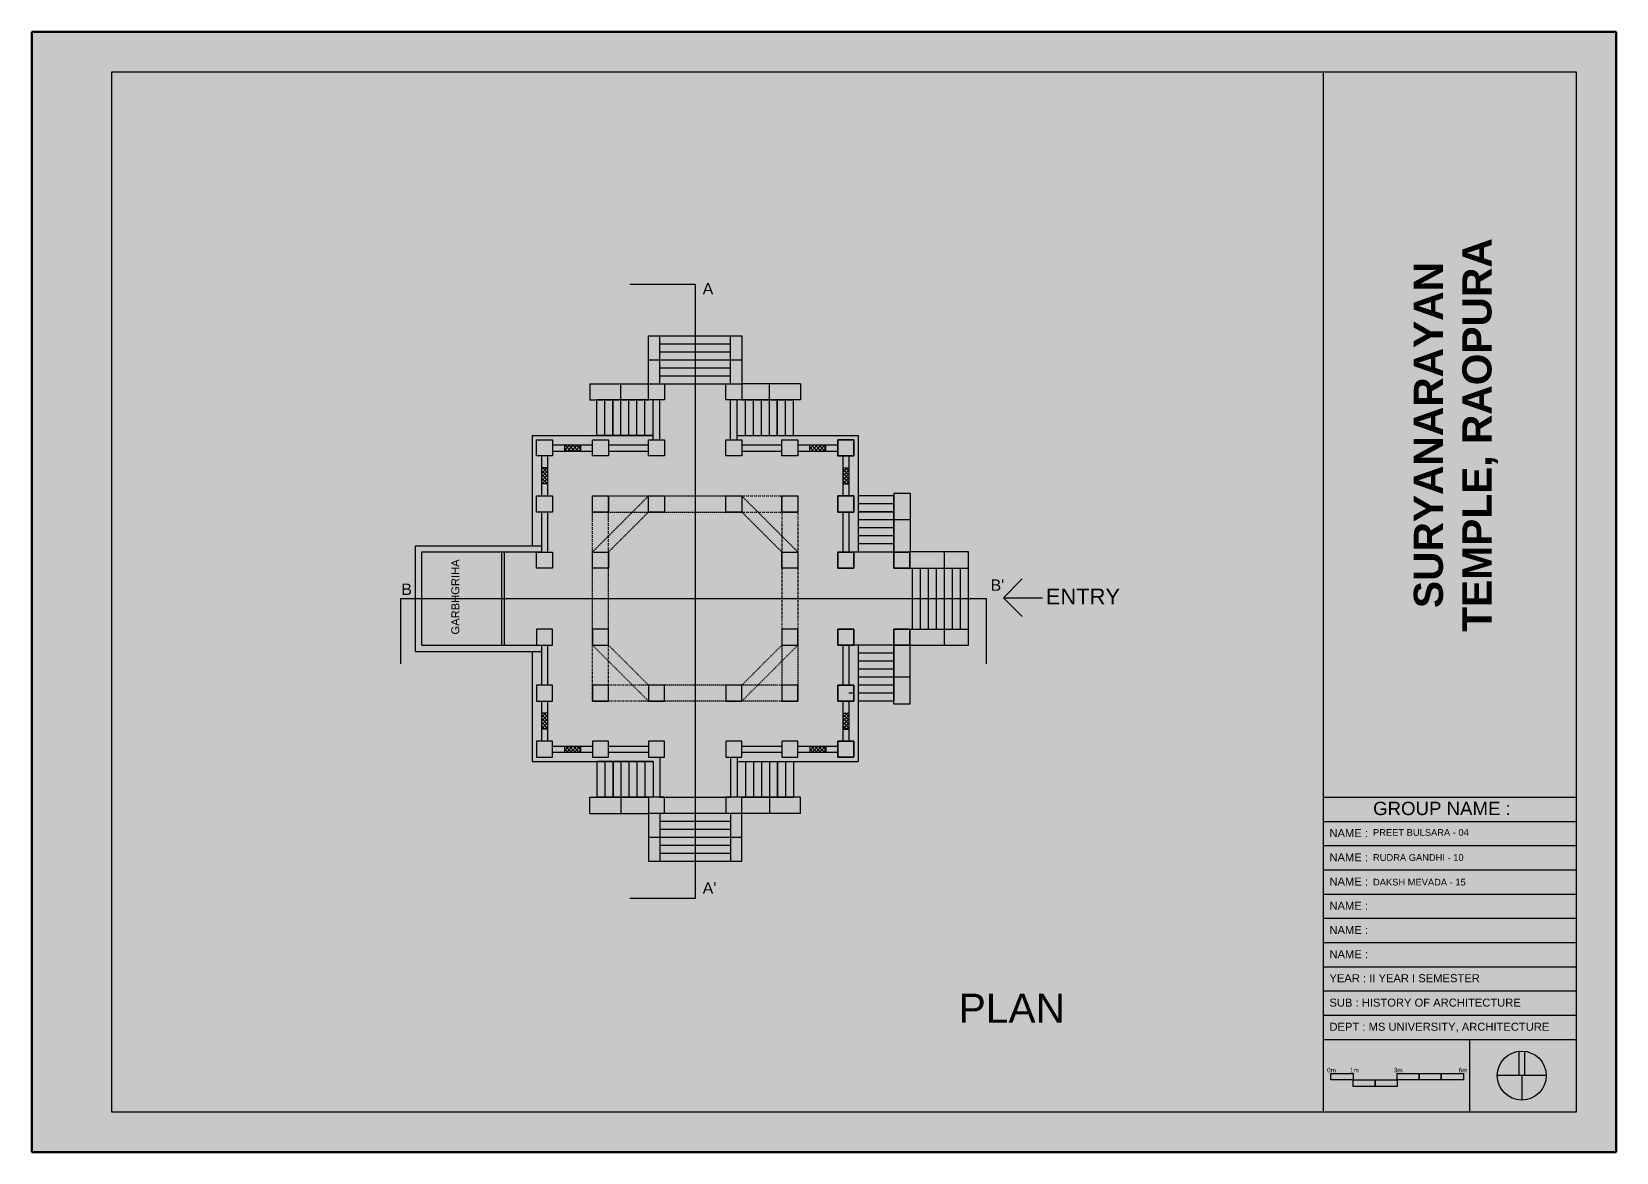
# Model space of a CAD drawing. Header units: millimetres. Extents: x 123626 to 686041, y 667 to 111893.
# Drawn here: x 263926 to 323326, y 68470 to 110470 of the extents above; entities that cross this region are included whole.
import ezdxf

# ---------------------------------------------------------------- set-up
doc = ezdxf.new("R2010")
doc.units = ezdxf.units.MM
doc.linetypes.add('ACAD_ISO03W100', pattern=[30, 12, -18])
doc.linetypes.add('ACAD_ISO08W100', pattern=[36, 24, -3, 6, -3])
doc.layers.add('shikara', color=255, linetype='Continuous')
doc.layers.add('squar', color=255, linetype='Continuous')
doc.styles.get("Standard").update_dxf_attribs({"font": 'arial.ttf'})

# ---------------------------------------------------------------- blocks, each defined once
blk = doc.blocks.new('asd')
at = {"true_color": 0xffffff}
h = blk.add_hatch(color=7, dxfattribs=at)
h.dxf.hatch_style = 1
h.paths.add_polyline_path([(3185.98, 1595.81), (3181.1, 1595.81), (3181.1, 1594.37), (3185.98, 1594.37)])
h.paths.add_polyline_path([(3190.86, 1594.37), (3185.98, 1594.37), (3185.98, 1592.94), (3190.86, 1592.94)])
h.paths.add_polyline_path([(3195.75, 1594.37), (3190.86, 1594.37), (3190.86, 1592.94), (3195.75, 1592.94)])
h.paths.add_polyline_path([(3200.63, 1595.81), (3195.75, 1595.81), (3195.75, 1594.37), (3200.63, 1594.37)])
h.paths.add_polyline_path([(3205.51, 1595.81), (3200.63, 1595.81), (3200.63, 1594.37), (3205.51, 1594.37)])
h.paths.add_polyline_path([(3210.4, 1595.81), (3205.51, 1595.81), (3205.51, 1594.37), (3210.4, 1594.37)])
at = {"color": 7, "true_color": 0xffffff}
for points in [[(3181.1, 1595.81), (3185.98, 1595.81), (3185.98, 1594.37), (3181.1, 1594.37)], [(3195.75, 1595.81), (3200.63, 1595.81), (3200.63, 1594.37), (3195.75, 1594.37)], [(3200.63, 1595.81), (3205.51, 1595.81), (3205.51, 1594.37), (3200.63, 1594.37)], [(3205.51, 1595.81), (3210.4, 1595.81), (3210.4, 1594.37), (3205.51, 1594.37)], [(3185.98, 1594.37), (3190.86, 1594.37), (3190.86, 1592.94), (3185.98, 1592.94)], [(3190.86, 1594.37), (3195.75, 1594.37), (3195.75, 1592.94), (3190.86, 1592.94)]]:
    blk.add_lwpolyline(points, close=True, dxfattribs=at)
at = {"color": 7, "true_color": 0xffffff, "insert": (3180.26, 1597.05), "char_height": 1, "attachment_point": 1}
blk.add_mtext_dynamic_manual_height_columns('0m        1m                    3m                                6m                                        ', width=31.5867, gutter_width=26.95, heights=[0.0468], dxfattribs=at)
blk = doc.blocks.new('asdsd')
at = {"true_color": 0xffffff}
h = blk.add_hatch(color=7, dxfattribs=at)
h.dxf.hatch_style = 1
h.paths.add_polyline_path([(3251.63, 1593.89), (3253.71, 1593.89), (3253.71, 1603, 0.056958), (3251.63, 1603)])
at = {"color": 7, "true_color": 0xffffff}
for p, q in [((3251.63, 1603.06), (3251.63, 1593.89)), ((3253.71, 1603.06), (3253.71, 1593.89)), ((3261.84, 1593.89), (3243.5, 1593.89)), ((3252.67, 1593.89), (3252.67, 1584.72))]:
    blk.add_line(p, q, dxfattribs=at)
blk.add_circle((3252.67, 1593.89), 9.17, dxfattribs=at)

msp = doc.modelspace()

# ---------------------------------------------------------------- hatches: boundary and pattern name
at = {"layer": 'shikara', "ltscale": 10}
h = msp.add_hatch(color=256, dxfattribs=at)
h.dxf.hatch_style = 1
h.paths.add_polyline_path([(287646, 97271), (287047, 97271), (287047, 96671), (287646, 96671)])
h.paths.add_polyline_path([(290546, 97271), (289946, 97271), (289946, 96671), (290546, 96671)])
h.paths.add_polyline_path([(290546, 95168), (289946, 95168), (289946, 94568), (290546, 94568)])
h.paths.add_polyline_path([(287646, 95168), (287047, 95168), (287047, 94568), (287646, 94568)])
h.paths.add_polyline_path([(285547, 95168), (284947, 95168), (284947, 94568), (285547, 94568)])
h.paths.add_polyline_path([(283447, 95168), (282847, 95168), (282847, 94568), (283447, 94568)])
h.paths.add_polyline_path([(283447, 93068), (282847, 93068), (282847, 92468), (283447, 92468)])
h.paths.add_polyline_path([(283447, 90969), (282847, 90969), (282847, 90369), (283447, 90369)])
h.paths.add_polyline_path([(283447, 88079), (282847, 88079), (282847, 87479), (283447, 87479)])
h.paths.add_polyline_path([(283447, 85979), (282847, 85979), (282847, 85379), (283447, 85379)])
h.paths.add_polyline_path([(283447, 83879), (282847, 83879), (282847, 83279), (283447, 83279)])
h.paths.add_polyline_path([(285547, 83879), (284947, 83879), (284947, 83279), (285547, 83279)])
h.paths.add_polyline_path([(287646, 83879), (287047, 83879), (287047, 83279), (287646, 83279)])
h.paths.add_polyline_path([(287646, 81776), (287047, 81776), (287047, 81176), (287646, 81176)])
h.paths.add_polyline_path([(290546, 81776), (289946, 81776), (289946, 81176), (290546, 81176)])
h.paths.add_polyline_path([(290546, 83879), (289946, 83879), (289946, 83279), (290546, 83279)])
h.paths.add_polyline_path([(292646, 83879), (292046, 83879), (292046, 83279), (292646, 83279)])
h.paths.add_polyline_path([(294746, 83879), (294146, 83879), (294146, 83279), (294746, 83279)])
h.paths.add_polyline_path([(294746, 85979), (294146, 85979), (294146, 85379), (294746, 85379)])
h.paths.add_polyline_path([(294746, 88079), (294146, 88079), (294146, 87479), (294746, 87479)])
h.paths.add_polyline_path([(296846, 88079), (296246, 88079), (296246, 87479), (296846, 87479)])
h.paths.add_polyline_path([(296846, 90969), (296246, 90969), (296246, 90369), (296846, 90369)])
h.paths.add_polyline_path([(294746, 90969), (294146, 90969), (294146, 90369), (294746, 90369)])
h.paths.add_polyline_path([(294746, 93068), (294146, 93068), (294146, 92468), (294746, 92468)])
h.paths.add_polyline_path([(294746, 95168), (294146, 95168), (294146, 94568), (294746, 94568)])
h.paths.add_polyline_path([(292646, 95168), (292046, 95168), (292046, 94568), (292646, 94568)])
h.paths.add_polyline_path([(292646, 93068), (292046, 93068), (292046, 92468), (292646, 92468)])
h.paths.add_polyline_path([(290546, 93068), (289946, 93068), (289946, 92468), (290546, 92468)])
h.paths.add_polyline_path([(287646, 93068), (287047, 93068), (287047, 92468), (287646, 92468)])
h.paths.add_polyline_path([(285547, 93068), (284947, 93068), (284947, 92468), (285547, 92468)])
h.paths.add_polyline_path([(285547, 90969), (284947, 90969), (284947, 90369), (285547, 90369)])
h.paths.add_polyline_path([(285547, 88079), (284947, 88079), (284947, 87479), (285547, 87479)])
h.paths.add_polyline_path([(285547, 85979), (284947, 85979), (284947, 85379), (285547, 85379)])
h.paths.add_polyline_path([(287646, 85979), (287047, 85979), (287047, 85379), (287646, 85379)])
h.paths.add_polyline_path([(290546, 85979), (289946, 85979), (289946, 85379), (290546, 85379)])
h.paths.add_polyline_path([(292646, 88079), (292046, 88079), (292046, 87479), (292646, 87479)])
h.paths.add_polyline_path([(292646, 85979), (292046, 85979), (292046, 85379), (292646, 85379)])
h.paths.add_polyline_path([(292646, 90969), (292046, 90969), (292046, 90369), (292646, 90369)])
h = msp.add_hatch(dxfattribs=at)
h.set_pattern_fill('ANSI37', color=256, scale=799.923946, angle=90)
h.set_pattern_definition([(135, (343749.74, 5776.41), (-70.70396, -70.70396), []), (225, (343749.74, 5776.41), (70.70396, -70.70396), [])])
h.paths.add_polyline_path([(283032, 84329), (283262, 84329), (283262, 84929), (283032, 84929)])
h.paths.add_polyline_path([(284497, 83461), (284497, 83691), (283897, 83691), (283897, 83461)])
h.paths.add_polyline_path([(293096, 83691), (293096, 83461), (293696, 83461), (293696, 83691)])
h.paths.add_polyline_path([(294561, 84929), (294331, 84929), (294331, 84329), (294561, 84329)])
h.paths.add_polyline_path([(294561, 94118), (294331, 94118), (294331, 93518), (294561, 93518)])
h.paths.add_polyline_path([(293096, 94983), (293096, 94753), (293696, 94753), (293696, 94983)])
h = msp.add_hatch(dxfattribs=at)
h.set_pattern_fill('ANSI37', color=256, scale=799.923946, angle=90)
h.set_pattern_definition([(135, (343749.74, 10257.3), (-70.70396, -70.70396), []), (225, (343749.74, 10257.3), (70.70396, -70.70396), [])])
h.paths.add_polyline_path([(283262, 94118), (283032, 94118), (283032, 93518), (283262, 93518)])
h.paths.add_polyline_path([(283897, 94983), (283897, 94753), (284497, 94753), (284497, 94983)])
at = {"layer": 'squar', "true_color": 0x171c4f}
h = msp.add_hatch(color=179, dxfattribs=at)
h.dxf.hatch_style = 1
h.paths.add_polyline_path([(323326, 68470), (323326, 110470), (263926, 110470), (263926, 68470)])

# ---------------------------------------------------------------- linework, layer by layer
at = {"layer": 'shikara', "color": 7, "lineweight": 60, "true_color": 0xffffff}
msp.add_line((263926, 68470), (263926, 110470), dxfattribs=at)
at = {"layer": 'shikara', "color": 7, "true_color": 0xffffff}
msp.add_line((266926, 69970), (266926, 108970), dxfattribs=at)
at = {"layer": 'shikara', "linetype": 'ACAD_ISO08W100'}
for p, q in [((288796, 100995), (286351, 100995)), ((288796, 100995), (288796, 77985)), ((277755, 89224), (299705, 89224)), ((277755, 89224), (277755, 86778)), ((299705, 89224), (299705, 86778)), ((288796, 77985), (286351, 77985))]:
    msp.add_line(p, q, dxfattribs=at)
at = {"layer": 'shikara', "ltscale": 10}
for p, q in [((287047, 99071), (290546, 99071)), ((287474, 97271), (287474, 99071)), ((287474, 97271), (287474, 99071)), ((287474, 98771), (290119, 98771)), ((287646, 99071), (289946, 99071)), ((290119, 97271), (290119, 99071)), ((290119, 97271), (290119, 99071)), ((287047, 98171), (290546, 98171)), ((287474, 98471), (290119, 98471)), ((287474, 97871), (290119, 97871)), ((287474, 97271), (287474, 97621)), ((287474, 97571), (290119, 97571)), ((284847, 97276), (287047, 97276)), ((284847, 97276), (284847, 96671)), ((287474, 97271), (290119, 97271)), ((292746, 97276), (290546, 97276)), ((292746, 97276), (292746, 96671)), ((287047, 96671), (285114, 96671)), ((285719, 95333), (285719, 96668)), ((287047, 96671), (286697, 96671)), ((287219, 95168), (287219, 96671)), ((287474, 95168), (287474, 96671)), ((290119, 95168), (290119, 96671)), ((290373, 95168), (290373, 96671)), ((290373, 95168), (290373, 96671)), ((290546, 96671), (292478, 96671)), ((291873, 95333), (291873, 96668)), ((287219, 95333), (285114, 95333)), ((290373, 95333), (292478, 95333)), ((296246, 93173), (296246, 90974)), ((296246, 93173), (296851, 93173)), ((296246, 90969), (296246, 93073)), ((296246, 90969), (296246, 93073)), ((296246, 92468), (294911, 92468)), ((296846, 90969), (294746, 90969)), ((296846, 90369), (299045, 90369)), ((300349, 89257), (301056, 89964)), ((300349, 89257), (301814, 89257)), ((300349, 89257), (301056, 88550)), ((296846, 88079), (299045, 88079)), ((296803, 87474), (294746, 87474)), ((296246, 87479), (296246, 85374)), ((296246, 85274), (296246, 87474)), ((296246, 85979), (294911, 85979)), ((296246, 85274), (296851, 85274)), ((287474, 83279), (287474, 81776)), ((287474, 83279), (287474, 81776)), ((290119, 83279), (290119, 81776)), ((290119, 83279), (290119, 81776)), ((290373, 83279), (290373, 81776)), ((290373, 83279), (290373, 81776)), ((290373, 83279), (290373, 81776)), ((287219, 83115), (285114, 83115)), ((285719, 83115), (285719, 81780)), ((287219, 83115), (287219, 81776)), ((287219, 83115), (287219, 81776)), ((290373, 83115), (292478, 83115)), ((291873, 83115), (291873, 81780)), ((284847, 81171), (284847, 81776)), ((287047, 81776), (285114, 81776)), ((287474, 81776), (290119, 81776)), ((290546, 81776), (292478, 81776)), ((292746, 81171), (292746, 81776)), ((284847, 81171), (287047, 81171)), ((287474, 81176), (290119, 81176)), ((287474, 81176), (287474, 79377)), ((287474, 80876), (290119, 80876)), ((290119, 81176), (290119, 79377)), ((292746, 81171), (290546, 81171)), ((287047, 80277), (290546, 80277)), ((287474, 80576), (290119, 80576)), ((287474, 79977), (290119, 79977)), ((287474, 79677), (290119, 79677)), ((287047, 79377), (290546, 79377)), ((287646, 79377), (289946, 79377))]:
    msp.add_line(p, q, dxfattribs=at)
at = {"layer": 'shikara'}
for p, q in [((287047, 97276), (287047, 99071)), ((290541, 98919), (290546, 98919)), ((290546, 99071), (290546, 97276)), ((286014, 95333), (286014, 97276)), ((291578, 95333), (291578, 97276)), ((284847, 96671), (287047, 96671)), ((285114, 95333), (285114, 96671)), ((285414, 95333), (285414, 96668)), ((285714, 95333), (285714, 96668)), ((286014, 95333), (286014, 96668)), ((286314, 95333), (286314, 96668)), ((286614, 95333), (286614, 96668)), ((286914, 95333), (286914, 96668)), ((292746, 96671), (290546, 96671)), ((290678, 95333), (290678, 96668)), ((290978, 95333), (290978, 96668)), ((291278, 95333), (291278, 96668)), ((291578, 95333), (291578, 96668)), ((291878, 95333), (291878, 96668)), ((292178, 95333), (292178, 96668)), ((292478, 95333), (292478, 96671)), ((282682, 95333), (284947, 95333)), ((282682, 95333), (287219, 95333)), ((282682, 95333), (282682, 93068)), ((282682, 95333), (282682, 91204)), ((285547, 95333), (287047, 95333)), ((290373, 95333), (294911, 95333)), ((294911, 95333), (294911, 90974)), ((283032, 94568), (283032, 93068)), ((283262, 94568), (283262, 93068)), ((283447, 94983), (284947, 94983)), ((283447, 94753), (284947, 94753)), ((283897, 94983), (283897, 94753)), ((284497, 94983), (284497, 94753)), ((285547, 94983), (287047, 94983)), ((285547, 94753), (287047, 94753)), ((290546, 94983), (292046, 94983)), ((290546, 94753), (292046, 94753)), ((292646, 94983), (294146, 94983)), ((292646, 94753), (294146, 94753)), ((293096, 94753), (293096, 94983)), ((293696, 94753), (293696, 94983)), ((294331, 94568), (294331, 93068)), ((294561, 94568), (294561, 93068)), ((283262, 94118), (283032, 94118)), ((294331, 94118), (294561, 94118)), ((283262, 93518), (283032, 93518)), ((294331, 93518), (294561, 93518)), ((296246, 93073), (294911, 93073)), ((296246, 92774), (294911, 92774)), ((296851, 93173), (296851, 90974)), ((283032, 92468), (283032, 90969)), ((283262, 92468), (283262, 90969)), ((294331, 92468), (294331, 90969)), ((294561, 92468), (294561, 90969)), ((296246, 92474), (294911, 92474)), ((296246, 92174), (294911, 92174)), ((296851, 92174), (294911, 92174)), ((296246, 91874), (294911, 91874)), ((296246, 91574), (294911, 91574)), ((278317, 87244), (278317, 91204)), ((278317, 91204), (283032, 91204)), ((278547, 87474), (278547, 90974)), ((278547, 90974), (283032, 90974)), ((281547, 87474), (281547, 90974)), ((281647, 87474), (281647, 90974)), ((296246, 91274), (294911, 91274)), ((299045, 90974), (296803, 90974)), ((298145, 87474), (298145, 90974)), ((298445, 90969), (298445, 90974)), ((298745, 90969), (298745, 90974)), ((299045, 87474), (299045, 90974)), ((296946, 88079), (296946, 90369)), ((297246, 88079), (297246, 90369)), ((297546, 88079), (297546, 90369)), ((297846, 88079), (297846, 90369)), ((298145, 88079), (298145, 90369)), ((298445, 88079), (298445, 90369)), ((298745, 88079), (298745, 90369)), ((278547, 87474), (283032, 87474)), ((283032, 87479), (283032, 85979)), ((283262, 87479), (283262, 85979)), ((294331, 87479), (294331, 85979)), ((294561, 87479), (294561, 85979)), ((294911, 87474), (294911, 83111)), ((296803, 87474), (299045, 87474)), ((296851, 85274), (296851, 87474)), ((298445, 87474), (298445, 87479)), ((298745, 87474), (298745, 87479)), ((278317, 87244), (283032, 87244)), ((282682, 87244), (282682, 85979)), ((282682, 87244), (282682, 83111)), ((296246, 87174), (294911, 87174)), ((296246, 86874), (294911, 86874)), ((296246, 86574), (294911, 86574)), ((296851, 86274), (294911, 86274)), ((294746, 85974), (294561, 85974)), ((294746, 85674), (294561, 85674)), ((296246, 85974), (294911, 85974)), ((296246, 85674), (294911, 85674)), ((283032, 85379), (283032, 83879)), ((283262, 85379), (283262, 83879)), ((294331, 85379), (294331, 83879)), ((294561, 85379), (294561, 83879)), ((294911, 85379), (294911, 83111)), ((296246, 85374), (294911, 85374)), ((283262, 84929), (283032, 84929)), ((294331, 84929), (294561, 84929)), ((283262, 84329), (283032, 84329)), ((294331, 84329), (294561, 84329)), ((283447, 83691), (284947, 83691)), ((283447, 83461), (284947, 83461)), ((283897, 83691), (283897, 83461)), ((284497, 83691), (284497, 83461)), ((285547, 83691), (287047, 83691)), ((285547, 83461), (287047, 83461)), ((290546, 83691), (292046, 83691)), ((290546, 83461), (292046, 83461)), ((292646, 83691), (294146, 83691)), ((292646, 83461), (294146, 83461)), ((293096, 83691), (293096, 83461)), ((293696, 83691), (293696, 83461)), ((282682, 83111), (287219, 83111)), ((285114, 83115), (285114, 81776)), ((285414, 83115), (285414, 81780)), ((285547, 83111), (287047, 83111)), ((285714, 83115), (285714, 81780)), ((286014, 83115), (286014, 81780)), ((286014, 83115), (286014, 81171)), ((286314, 83115), (286314, 81780)), ((286614, 83115), (286614, 81780)), ((286914, 83115), (286914, 81780)), ((290373, 83111), (294911, 83111)), ((290546, 83111), (292046, 83111)), ((290678, 83115), (290678, 81780)), ((290978, 83115), (290978, 81780)), ((291278, 83115), (291278, 81780)), ((291578, 83115), (291578, 81171)), ((291878, 83115), (291878, 81780)), ((292178, 83115), (292178, 81780)), ((292478, 83115), (292478, 81776)), ((292646, 83111), (294911, 83111)), ((284847, 81776), (287047, 81776)), ((292746, 81776), (290546, 81776)), ((287047, 81171), (287047, 79377)), ((290546, 79377), (290546, 81171)), ((290541, 79529), (290546, 79529))]:
    msp.add_line(p, q, dxfattribs=at)
at = {"layer": 'shikara', "linetype": 'ACAD_ISO03W100'}
for p, q in [((284947, 90969), (287047, 93068)), ((285547, 85379), (285547, 93068)), ((292646, 90969), (290546, 93068)), ((292046, 93068), (292046, 85379)), ((284947, 92468), (292646, 92468)), ((285547, 90969), (287047, 92468)), ((292046, 90969), (290546, 92468)), ((284947, 87479), (287047, 85379)), ((285547, 87479), (287047, 85979)), ((292046, 87479), (290546, 85979)), ((292646, 87479), (290546, 85379)), ((292646, 85979), (284947, 85979))]:
    msp.add_line(p, q, dxfattribs=at)
at = {"layer": 'shikara'}
for points in [[(287047, 96671), (287047, 97271), (287646, 97271), (287646, 96671)], [(289946, 96671), (289946, 97271), (290546, 97271), (290546, 96671)], [(282847, 94568), (282847, 95168), (283447, 95168), (283447, 94568)], [(284947, 94568), (284947, 95168), (285547, 95168), (285547, 94568)], [(287047, 94568), (287047, 95168), (287646, 95168), (287646, 94568)], [(289946, 94568), (289946, 95168), (290546, 95168), (290546, 94568)], [(292046, 94568), (292046, 95168), (292646, 95168), (292646, 94568)], [(294146, 94568), (294146, 95168), (294746, 95168), (294746, 94568)], [(294746, 94568), (294746, 95168), (294146, 95168), (294146, 94568)], [(282847, 92468), (282847, 93068), (283447, 93068), (283447, 92468)], [(284947, 92468), (284947, 93068), (285547, 93068), (285547, 92468)], [(287047, 92468), (287047, 93068), (287646, 93068), (287646, 92468)], [(289946, 92468), (289946, 93068), (290546, 93068), (290546, 92468)], [(292046, 92468), (292046, 93068), (292646, 93068), (292646, 92468)], [(294146, 92468), (294146, 93068), (294746, 93068), (294746, 92468)], [(294746, 92468), (294746, 93068), (294146, 93068), (294146, 92468)], [(282847, 90369), (282847, 90969), (283447, 90969), (283447, 90369)], [(284947, 90369), (284947, 90969), (285547, 90969), (285547, 90369)], [(292046, 90369), (292046, 90969), (292646, 90969), (292646, 90369)], [(294146, 90369), (294146, 90969), (294746, 90969), (294746, 90369)], [(294746, 90369), (294746, 90969), (294146, 90969), (294146, 90369)], [(296246, 90369), (296246, 90969), (296846, 90969), (296846, 90369)], [(296846, 90369), (296846, 90969), (296246, 90969), (296246, 90369)], [(282847, 88079), (282847, 87479), (283447, 87479), (283447, 88079)], [(284947, 88079), (284947, 87479), (285547, 87479), (285547, 88079)], [(292046, 88079), (292046, 87479), (292646, 87479), (292646, 88079)], [(294146, 88079), (294146, 87479), (294746, 87479), (294746, 88079)], [(294746, 88079), (294746, 87479), (294146, 87479), (294146, 88079)], [(296246, 88079), (296246, 87479), (296846, 87479), (296846, 88079)], [(296846, 88079), (296846, 87479), (296246, 87479), (296246, 88079)], [(282847, 85979), (282847, 85379), (283447, 85379), (283447, 85979)], [(284947, 85979), (284947, 85379), (285547, 85379), (285547, 85979)], [(287047, 85979), (287047, 85379), (287646, 85379), (287646, 85979)], [(289946, 85979), (289946, 85379), (290546, 85379), (290546, 85979)], [(292046, 85979), (292046, 85379), (292646, 85379), (292646, 85979)], [(294146, 85979), (294146, 85379), (294746, 85379), (294746, 85979)], [(294746, 85979), (294746, 85379), (294146, 85379), (294146, 85979)], [(282847, 83879), (282847, 83279), (283447, 83279), (283447, 83879)], [(284947, 83879), (284947, 83279), (285547, 83279), (285547, 83879)], [(287047, 83879), (287047, 83279), (287646, 83279), (287646, 83879)], [(289946, 83879), (289946, 83279), (290546, 83279), (290546, 83879)], [(292046, 83879), (292046, 83279), (292646, 83279), (292646, 83879)], [(294146, 83879), (294146, 83279), (294746, 83279), (294746, 83879)], [(294746, 83879), (294746, 83279), (294146, 83279), (294146, 83879)], [(287047, 81776), (287047, 81176), (287646, 81176), (287646, 81776)], [(289946, 81776), (289946, 81176), (290546, 81176), (290546, 81776)]]:
    msp.add_lwpolyline(points, close=True, dxfattribs=at)
at = {"layer": 'shikara', "linetype": 'ACAD_ISO03W100'}
msp.add_lwpolyline([(292646, 85379), (284947, 85379), (284947, 93068), (292646, 93068)], close=True, dxfattribs=at)
at = {"layer": 'squar', "color": 7, "lineweight": 60, "true_color": 0xffffff}
for p, q in [((263926, 110470), (323326, 110470)), ((323326, 110470), (323326, 68470)), ((323326, 68470), (263926, 68470))]:
    msp.add_line(p, q, dxfattribs=at)
at = {"layer": 'squar', "color": 7, "true_color": 0xffffff}
for p, q in [((266926, 108970), (321826, 108970)), ((312335, 108970), (312335, 69970)), ((321826, 108970), (321826, 69970)), ((312335, 81782), (321826, 81782)), ((312335, 80874), (321826, 80874)), ((312335, 79966), (321826, 79966)), ((312335, 79058), (321826, 79058)), ((312335, 78150), (321826, 78150)), ((312335, 77242), (321826, 77242)), ((312335, 76334), (321826, 76334)), ((312335, 75427), (321826, 75427)), ((312335, 74519), (321826, 74519)), ((312335, 73611), (321826, 73611)), ((312335, 72703), (321826, 72703)), ((317826, 72703), (317826, 69970)), ((321826, 69970), (266926, 69970))]:
    msp.add_line(p, q, dxfattribs=at)

# ---------------------------------------------------------------- block references
at = {"layer": 'squar'}
for name, p, xscale, yscale, zscale in [('asdsd', (-5485, -88045), 100, 100, 100), ('asd', (-226585, -199073), 169.5055590434932, 169.5055590434932, 169.5055590434932)]:
    msp.add_blockref(name, p, dxfattribs=dict(at, xscale=xscale, yscale=yscale, zscale=zscale))

# ---------------------------------------------------------------- texts
at = {"layer": 'shikara', "linetype": 'ACAD_ISO08W100', "attachment_point": 1}
for s, width, gutter_width, insert, char_height in [('A', 2309.6, 764, (289078, 101052), 428), ('B', 2309.6, 764, (277783, 89788), 428), ("B'", 2309.6, 764, (299870, 89942), 428), ("A'", 2309.6, 764, (289078, 78587), 428), ('PLAN', 20214.84, 1250, (298674, 74415), 1092.4)]:
    msp.add_mtext_dynamic_manual_height_columns(s, width=width, gutter_width=gutter_width, heights=[0], dxfattribs=dict(at, insert=insert, char_height=char_height))
at = {"layer": 'shikara', "insert": (279655, 87875), "char_height": 300, "attachment_point": 1, "rotation": 90}
msp.add_mtext_dynamic_manual_height_columns('GARBHGRIHA', width=2511.6, gutter_width=1, heights=[0], dxfattribs=at)
at = {"layer": 'squar', "color": 7, "true_color": 0xffffff, "insert": (315734, 95353), "char_height": 1092.43, "attachment_point": 2, "rotation": 90}
msp.add_mtext_dynamic_manual_height_columns('{\\fArial|b1|i0|c0|p34;SURYANARAYAN \\PTEMPLE, RAOPURA}', width=63680.91, gutter_width=4026, heights=[7779], dxfattribs=at)
at = {"layer": 'squar', "ltscale": 10, "insert": (301940, 89599), "char_height": 588.1, "attachment_point": 1}
msp.add_mtext_dynamic_manual_height_columns('ENTRY', width=1349.82, gutter_width=0.586, heights=[0], dxfattribs=at)
at = {"layer": 'squar', "color": 7, "true_color": 0xffffff, "attachment_point": 1}
for s, width, heights, insert, char_height in [('\\pxqc;GROUP NAME :', 9275.36, [0], (312152, 81608), 500), ('NAME : ', 9275.36, [0], (312573, 80584), 300), ('NAME : ', 9275.36, [0], (312573, 79676), 300), ('NAME : ', 9275.36, [0], (312573, 78768), 300), ('NAME : ', 9275.36, [0], (312573, 77860), 300), ('NAME : ', 9275.36, [0], (312573, 76952), 300), ('NAME : ', 9275.36, [0], (312573, 76045), 300), ('YEAR : II YEAR I SEMESTER', 9275.36, [0], (312573, 75146), 300), ('SUB : HISTORY OF ARCHITECTURE', 12193.19, [38.6], (312573, 74230), 300), ('DEPT : MS UNIVERSITY, ARCHITECTURE ', 9275.36, [0], (312573, 73326), 300)]:
    msp.add_mtext_dynamic_manual_height_columns(s, width=width, gutter_width=1250, heights=heights, dxfattribs=dict(at, insert=insert, char_height=char_height))
at = {"layer": 'squar', "char_height": 250, "attachment_point": 1}
for s, insert in [('PREET BULSARA - 04', (314207, 80583)), ('RUDRA GANDHI - 10', (314207, 79645)), ('DAKSH MEVADA - 15', (314207, 78720))]:
    msp.add_mtext_dynamic_manual_height_columns(s, width=7095.16, gutter_width=1250, heights=[0], dxfattribs=dict(at, insert=insert))

doc.saveas('drawing.dxf')
